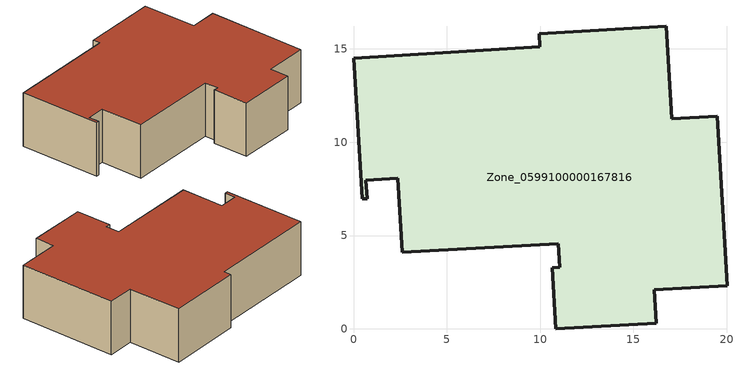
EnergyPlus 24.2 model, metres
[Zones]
Zone_0599100000167816
 floor ground (C_G): 16.11,2.09 16.21,0.3 10.82,0 10.64,3.29 11.04,3.31 10.97,4.55 2.6,4.12 2.37,8.06 0.67,7.96 0.73,6.98 0.46,6.96 0,14.5 9.98,15.11 9.94,15.8 16.75,16.22 17.05,11.27 19.5,11.38 20.01,2.31 z0
 wall outside (C_F): 2.37,8.06 2.6,4.12 10.97,4.55 11.04,3.31 10.64,3.29 10.82,0 16.21,0.3 16.11,2.09 20.01,2.31 19.5,11.38 17.05,11.27 16.75,16.22 9.94,15.8 9.98,15.11 0,14.5 0.46,6.96 0.73,6.98 0.67,7.96 2.37,8.06 z0:5.03
 roof outside (C_R): 0,14.5 0.46,6.96 0.73,6.98 0.67,7.96 2.37,8.06 2.6,4.12 10.97,4.55 11.04,3.31 10.64,3.29 10.82,0 16.21,0.3 16.11,2.09 20.01,2.31 19.5,11.38 17.05,11.27 16.75,16.22 9.94,15.8 9.98,15.11 z5.03
[BUILDING]
Pand.0599100000167816: North Axis=0; Terrain=City; Loads Convergence Tolerance Value=0.04; Temperature Convergence Tolerance Value=0.4; Solar Distribution=FullExterior; Maximum Number of Warmup Days=25; Minimum Number of Warmup Days=1
[Site:Location]
Rotterdam.The.Hague.AP_ZH_NLD Design_Conditions: Latitude=51.96; Longitude=4.45; Time Zone=1; Elevation=-4.5
[SITE:GROUNDTEMPERATURE:BUILDINGSURFACE]
18, 18, 18, 18, 18, 18, 18, 18, 18, 18, 18, 18
[MATERIAL] Thermal Absorptance=0.9; Solar Absorptance=0.7; Visible Absorptance=0.7
Name | Roughness | Thickness | Conductivity | Density | Specific Heat
G.D.1965 | MediumSmooth | 0.15 | 1 | 540 | 1210
F.D.1965 | Rough | 0.3 | 0.857143 | 1920 | 840
R.D.1965 | MediumRough | 0.2 | 0.08 | 1500 | 1000
[CONSTRUCTION]
C_G: G.D.1965
C_F: F.D.1965
C_R: R.D.1965
[ZONE]
Zone_0599100000167816: Type=1; Multiplier=1; Ceiling Height=Autocalculate; Volume=Autocalculate; Floor Area=autocalculate; Part of Total Floor Area=Yes
[ZONEINFILTRATION:DESIGNFLOWRATE]
Infil_Zone_0599100000167816: Zone or ZoneList or Space or SpaceList=Zone_0599100000167816; Schedule=AlwaysOn; Design Flow Rate Calculation Method=Flow/Area; Flow Rate per Floor Area=0.0042; Constant Term Coefficient=1; Temperature Term Coefficient=0; Velocity Term Coefficient=0; Velocity Squared Term Coefficient=0
[HVACTEMPLATE:ZONE:IDEALLOADSAIRSYSTEM]
Zone_0599100000167816: Maximum Heating Supply Air Temperature=50; Minimum Cooling Supply Air Temperature=13; Maximum Heating Supply Air Humidity Ratio=0.0156; Minimum Cooling Supply Air Humidity Ratio=0.0077; Heating Limit=NoLimit; Cooling Limit=NoLimit; Dehumidification Control Type=ConstantSensibleHeatRatio; Cooling Sensible Heat Ratio=0.7; Dehumidification Setpoint=60; Humidification Control Type=None; Humidification Setpoint=30; Outdoor Air Method=None; Outdoor Air Flow Rate per Person=0.00944; Outdoor Air Flow Rate per Zone Floor Area=0; Outdoor Air Flow Rate per Zone=0; Demand Controlled Ventilation Type=None; Outdoor Air Economizer Type=NoEconomizer; Heat Recovery Type=None; Sensible Heat Recovery Effectiveness=0.7; Latent Heat Recovery Effectiveness=0.65
[ZONECONTROL:THERMOSTAT]
ThermostatControl_Zone_0599100000167816: Zone or ZoneList=Zone_0599100000167816; Control Type Schedule=DualSetpointControlType; Control 1=Thermostat_Zone_0599100000167816; Temperature Difference Between Cutout And Setpoint=0
[THERMOSTATSETPOINT:DUALSETPOINT]
Thermostat_Zone_0599100000167816: Heating Setpoint Temperature Schedule=HeatingSetpoint_Zone_0599100000167816; Cooling Setpoint Temperature Schedule=CoolingSetpoint_Zone_0599100000167816
[SCHEDULE:COMPACT]
HeatingSetpoint_Zone_0599100000167816: Through: 12/31, For: AllDays, Until: 24:00, 21
CoolingSetpoint_Zone_0599100000167816: Through: 12/31, For: AllDays, Until: 24:00, 24
DualSetpointControlType: Through: 12/31, For: AllDays, Until: 24:00, 4
AlwaysOn: Through: 12/31, For: AllDays, Until: 24:00, 1
